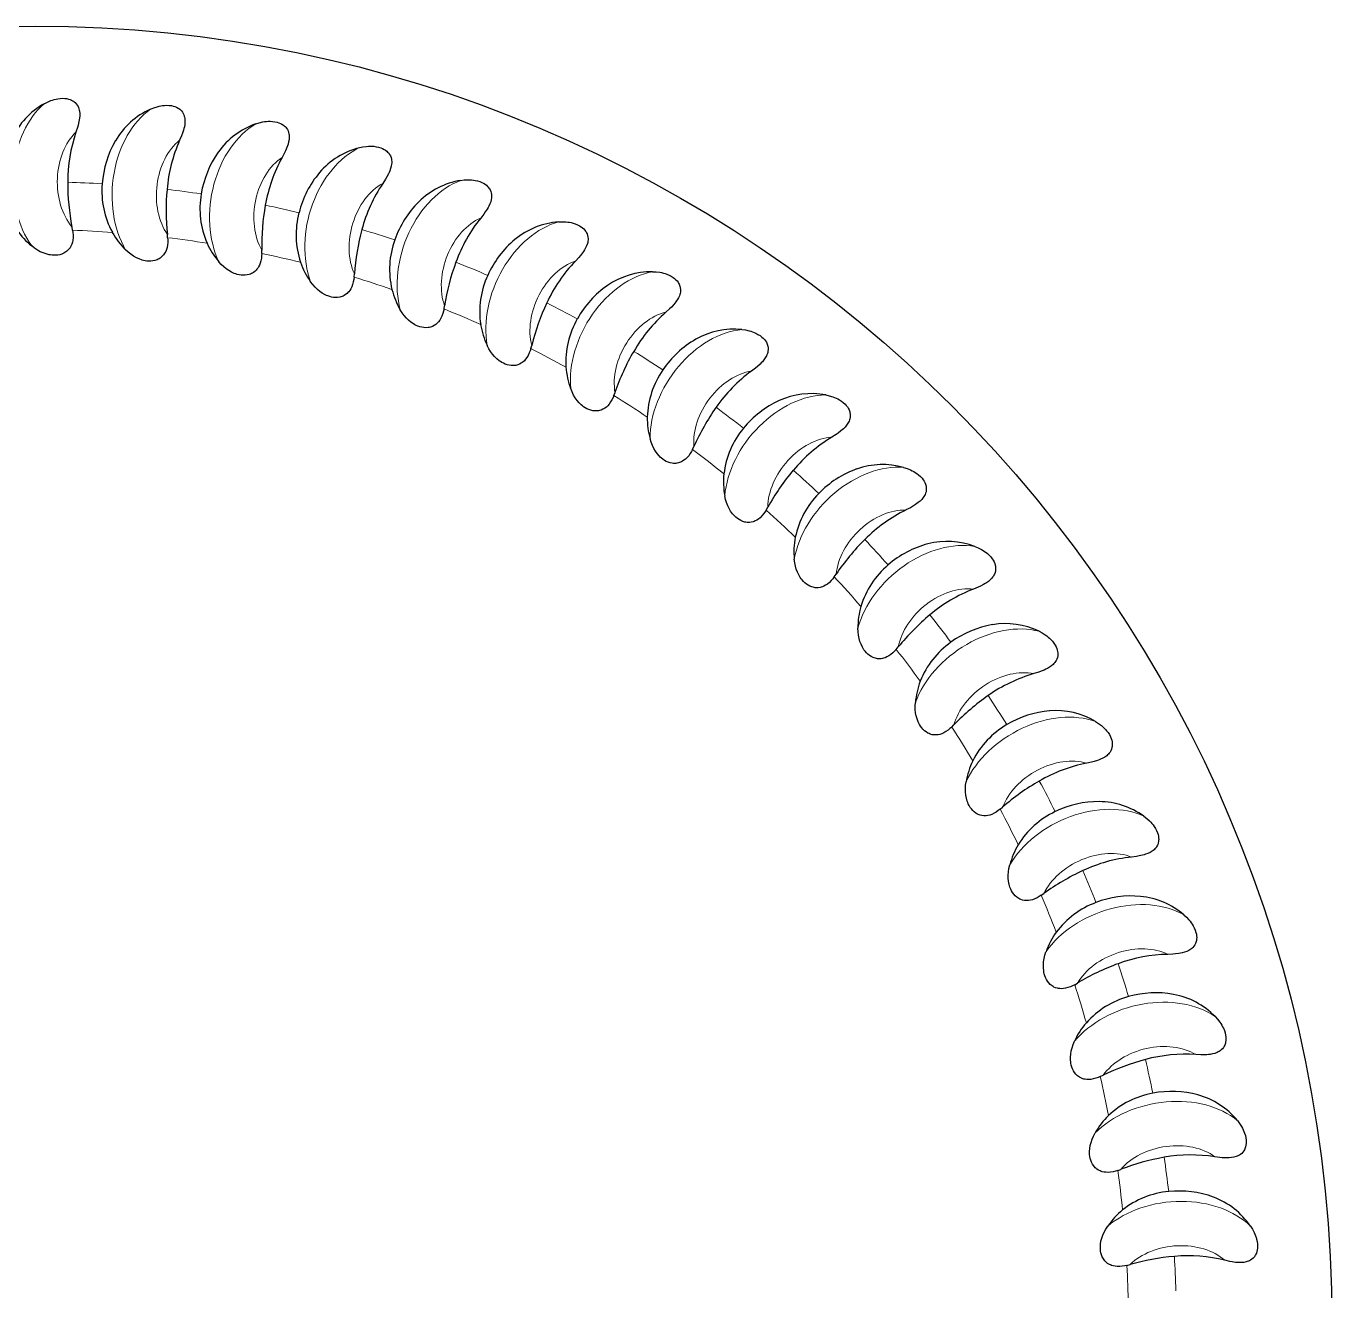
# Model space of a CAD drawing. Extents: x 89 to 647, y -82 to 440.
# Drawn here: x 614.08 to 647.44, y 229.93 to 262.23 of the extents above; entities that cross this region are included whole.
import ezdxf

# ---------------------------------------------------------------- set-up
doc = ezdxf.new("R2010")
doc.units = 0
doc.header["$LTSCALE"] = 7
doc.header["$MEASUREMENT"] = 0
doc.layers.add('8', color=250, linetype='CONTINUOUS', lineweight=15)

msp = doc.modelspace()

# ---------------------------------------------------------------- linework, layer by layer
at = {"layer": '8', "lineweight": 30, "ltscale": 0.002045}
for p, q in [((615.268, 257.014), (615.254, 257.095)), ((617.697, 256.824), (617.69, 256.906)), ((620.101, 256.424), (620.101, 256.506)), ((622.46, 255.816), (622.467, 255.897)), ((624.757, 255.004), (624.772, 255.084)), ((626.975, 253.995), (626.997, 254.074)), ((629.097, 252.797), (629.125, 252.874)), ((631.106, 251.418), (631.14, 251.492)), ((632.987, 249.87), (633.028, 249.94)), ((637.726, 244.329), (637.784, 244.387)), ((638.964, 242.23), (639.027, 242.283))]:
    msp.add_line(p, q, dxfattribs=at)
at = {"layer": '8', "lineweight": 30, "ltscale": 0.002046}
for p, q in [((634.726, 248.163), (634.773, 248.23)), ((636.31, 246.311), (636.362, 246.374)), ((640.869, 237.75), (640.94, 237.791)), ((641.522, 235.403), (641.596, 235.437)), ((641.968, 233.007), (642.045, 233.035)), ((642.203, 230.582), (642.282, 230.603))]:
    msp.add_line(p, q, dxfattribs=at)
at = {"layer": '8', "lineweight": 30, "ltscale": 0.002044}
msp.add_line((640.014, 240.032), (640.082, 240.079), dxfattribs=at)
at = {"layer": '8', "lineweight": 30}
for points in [[(614.545, 260.244), (614.627, 260.286), (614.712, 260.323), (614.757, 260.338), (614.801, 260.352), (614.846, 260.363), (614.891, 260.372), (614.952, 260.38), (615.013, 260.383), (615.074, 260.38), (615.119, 260.374), (615.162, 260.365), (615.204, 260.352), (615.244, 260.335), (615.268, 260.322), (615.292, 260.308), (615.313, 260.292), (615.333, 260.274), (615.363, 260.243), (615.388, 260.209), (615.409, 260.173), (615.421, 260.144), (615.431, 260.115), (615.439, 260.084), (615.445, 260.053), (615.451, 259.994), (615.451, 259.934), (615.446, 259.873), (615.44, 259.83), (615.432, 259.787), (615.412, 259.701), (615.395, 259.639), (615.355, 259.517)], [(617.258, 260.105), (617.344, 260.14), (617.432, 260.169), (617.477, 260.181), (617.523, 260.19), (617.569, 260.197), (617.614, 260.202), (617.676, 260.205), (617.737, 260.203), (617.798, 260.195), (617.841, 260.185), (617.884, 260.172), (617.925, 260.155), (617.963, 260.135), (617.986, 260.12), (618.008, 260.104), (618.028, 260.086), (618.047, 260.067), (618.073, 260.033), (618.095, 259.997), (618.112, 259.959), (618.123, 259.929), (618.13, 259.899), (618.135, 259.868), (618.139, 259.837), (618.139, 259.777), (618.134, 259.717), (618.124, 259.657), (618.114, 259.615), (618.103, 259.572), (618.075, 259.489), (618.052, 259.428), (618.002, 259.31)], [(619.949, 259.73), (620.037, 259.758), (620.128, 259.779), (620.174, 259.787), (620.221, 259.792), (620.266, 259.795), (620.312, 259.796), (620.374, 259.793), (620.435, 259.786), (620.494, 259.773), (620.537, 259.759), (620.578, 259.743), (620.617, 259.723), (620.654, 259.699), (620.675, 259.682), (620.696, 259.664), (620.714, 259.644), (620.731, 259.624), (620.755, 259.588), (620.774, 259.55), (620.787, 259.51), (620.795, 259.48), (620.8, 259.449), (620.802, 259.418), (620.803, 259.386), (620.798, 259.327), (620.788, 259.268), (620.773, 259.209), (620.759, 259.167), (620.744, 259.126), (620.709, 259.045), (620.681, 258.987), (620.621, 258.873)], [(622.597, 259.123), (622.687, 259.142), (622.779, 259.155), (622.826, 259.159), (622.873, 259.16), (622.919, 259.16), (622.965, 259.157), (623.026, 259.148), (623.086, 259.136), (623.144, 259.117), (623.186, 259.1), (623.225, 259.08), (623.262, 259.057), (623.296, 259.03), (623.316, 259.011), (623.335, 258.991), (623.352, 258.97), (623.367, 258.948), (623.387, 258.91), (623.403, 258.871), (623.413, 258.83), (623.418, 258.8), (623.42, 258.768), (623.42, 258.737), (623.418, 258.705), (623.408, 258.647), (623.393, 258.588), (623.372, 258.531), (623.355, 258.491), (623.336, 258.451), (623.295, 258.374), (623.262, 258.318), (623.192, 258.21)], [(625.182, 258.286), (625.274, 258.298), (625.367, 258.303), (625.414, 258.303), (625.46, 258.3), (625.506, 258.295), (625.551, 258.288), (625.612, 258.275), (625.67, 258.257), (625.727, 258.234), (625.766, 258.213), (625.804, 258.189), (625.839, 258.163), (625.871, 258.133), (625.889, 258.113), (625.906, 258.091), (625.921, 258.069), (625.934, 258.045), (625.951, 258.006), (625.963, 257.966), (625.97, 257.924), (625.972, 257.893), (625.971, 257.862), (625.968, 257.83), (625.963, 257.799), (625.949, 257.741), (625.928, 257.685), (625.903, 257.63), (625.882, 257.591), (625.86, 257.553), (625.812, 257.48), (625.774, 257.427), (625.695, 257.326)], [(627.684, 257.228), (627.777, 257.232), (627.87, 257.229), (627.916, 257.224), (627.963, 257.217), (628.008, 257.209), (628.052, 257.198), (628.111, 257.179), (628.168, 257.156), (628.222, 257.128), (628.26, 257.104), (628.296, 257.077), (628.328, 257.047), (628.357, 257.015), (628.374, 256.993), (628.388, 256.97), (628.401, 256.947), (628.412, 256.922), (628.426, 256.882), (628.434, 256.84), (628.437, 256.799), (628.437, 256.767), (628.433, 256.736), (628.428, 256.705), (628.42, 256.675), (628.4, 256.618), (628.375, 256.564), (628.345, 256.511), (628.321, 256.474), (628.296, 256.439), (628.242, 256.369), (628.199, 256.321), (628.112, 256.226)], [(615.268, 257.014), (615.276, 256.955), (615.28, 256.892), (615.28, 256.826), (615.274, 256.762), (615.263, 256.708), (615.249, 256.661), (615.233, 256.621), (615.218, 256.593), (615.203, 256.568), (615.173, 256.528), (615.143, 256.495), (615.121, 256.477), (615.099, 256.46), (615.074, 256.443), (615.047, 256.428), (614.996, 256.406), (614.945, 256.39), (614.894, 256.38), (614.844, 256.375), (614.793, 256.374), (614.743, 256.377), (614.705, 256.382), (614.667, 256.388), (614.59, 256.408), (614.517, 256.434), (614.444, 256.467), (614.371, 256.508), (614.298, 256.556), (614.225, 256.612)], [(617.697, 256.824), (617.7, 256.765), (617.699, 256.702), (617.693, 256.637), (617.681, 256.573), (617.666, 256.52), (617.647, 256.474), (617.628, 256.436), (617.611, 256.409), (617.594, 256.386), (617.56, 256.348), (617.527, 256.319), (617.504, 256.302), (617.481, 256.287), (617.454, 256.273), (617.426, 256.26), (617.373, 256.242), (617.321, 256.231), (617.269, 256.226), (617.219, 256.225), (617.168, 256.228), (617.119, 256.236), (617.081, 256.244), (617.044, 256.254), (616.969, 256.28), (616.898, 256.312), (616.828, 256.352), (616.759, 256.399), (616.691, 256.453), (616.623, 256.515)], [(620.101, 256.424), (620.098, 256.364), (620.091, 256.302), (620.08, 256.237), (620.063, 256.175), (620.043, 256.124), (620.021, 256.079), (619.997, 256.043), (619.978, 256.018), (619.959, 255.996), (619.923, 255.962), (619.887, 255.935), (619.863, 255.92), (619.838, 255.908), (619.81, 255.895), (619.782, 255.886), (619.727, 255.872), (619.674, 255.866), (619.622, 255.865), (619.572, 255.868), (619.522, 255.876), (619.473, 255.888), (619.436, 255.899), (619.4, 255.912), (619.328, 255.945), (619.26, 255.984), (619.194, 256.029), (619.129, 256.082), (619.065, 256.142), (619.004, 256.21)], [(630.085, 255.956), (630.177, 255.951), (630.27, 255.94), (630.316, 255.931), (630.361, 255.921), (630.406, 255.908), (630.449, 255.893), (630.506, 255.87), (630.561, 255.842), (630.612, 255.809), (630.648, 255.782), (630.681, 255.752), (630.71, 255.72), (630.736, 255.685), (630.751, 255.662), (630.764, 255.638), (630.775, 255.613), (630.783, 255.588), (630.793, 255.546), (630.798, 255.504), (630.798, 255.462), (630.794, 255.431), (630.788, 255.4), (630.78, 255.37), (630.77, 255.34), (630.745, 255.286), (630.715, 255.234), (630.68, 255.184), (630.654, 255.149), (630.625, 255.116), (630.565, 255.052), (630.519, 255.007), (630.424, 254.92)], [(622.46, 255.816), (622.452, 255.757), (622.44, 255.695), (622.423, 255.631), (622.4, 255.571), (622.376, 255.521), (622.35, 255.479), (622.324, 255.445), (622.303, 255.421), (622.282, 255.402), (622.242, 255.37), (622.204, 255.347), (622.179, 255.335), (622.154, 255.324), (622.124, 255.314), (622.095, 255.307), (622.04, 255.299), (621.986, 255.297), (621.935, 255.3), (621.885, 255.308), (621.836, 255.32), (621.788, 255.336), (621.752, 255.351), (621.717, 255.367), (621.648, 255.406), (621.584, 255.45), (621.522, 255.501), (621.462, 255.559), (621.404, 255.625), (621.349, 255.698)], [(624.757, 255.004), (624.744, 254.946), (624.727, 254.885), (624.704, 254.824), (624.677, 254.765), (624.648, 254.718), (624.619, 254.678), (624.589, 254.646), (624.566, 254.625), (624.544, 254.607), (624.502, 254.579), (624.462, 254.56), (624.435, 254.549), (624.409, 254.541), (624.379, 254.534), (624.35, 254.529), (624.294, 254.525), (624.24, 254.528), (624.189, 254.536), (624.14, 254.549), (624.092, 254.565), (624.046, 254.585), (624.012, 254.602), (623.978, 254.622), (623.913, 254.666), (623.853, 254.716), (623.796, 254.772), (623.741, 254.836), (623.689, 254.906), (623.64, 254.983)], [(632.365, 254.479), (632.457, 254.467), (632.548, 254.447), (632.593, 254.435), (632.638, 254.42), (632.681, 254.403), (632.723, 254.385), (632.777, 254.356), (632.829, 254.324), (632.878, 254.287), (632.911, 254.257), (632.941, 254.224), (632.968, 254.189), (632.991, 254.153), (633.003, 254.128), (633.014, 254.103), (633.023, 254.077), (633.029, 254.051), (633.036, 254.009), (633.037, 253.967), (633.032, 253.925), (633.026, 253.894), (633.018, 253.864), (633.007, 253.835), (632.994, 253.806), (632.965, 253.754), (632.93, 253.705), (632.891, 253.658), (632.862, 253.626), (632.831, 253.595), (632.765, 253.537), (632.715, 253.496), (632.613, 253.418)], [(626.975, 253.995), (626.957, 253.938), (626.935, 253.88), (626.907, 253.82), (626.874, 253.764), (626.842, 253.72), (626.809, 253.683), (626.777, 253.654), (626.752, 253.634), (626.728, 253.618), (626.684, 253.594), (626.642, 253.578), (626.615, 253.57), (626.588, 253.564), (626.558, 253.56), (626.528, 253.558), (626.472, 253.559), (626.419, 253.566), (626.368, 253.579), (626.32, 253.595), (626.274, 253.616), (626.23, 253.64), (626.198, 253.66), (626.166, 253.682), (626.105, 253.732), (626.049, 253.787), (625.997, 253.848), (625.948, 253.916), (625.902, 253.99), (625.86, 254.072)], [(629.097, 252.797), (629.074, 252.742), (629.046, 252.685), (629.013, 252.629), (628.976, 252.576), (628.94, 252.534), (628.904, 252.5), (628.869, 252.474), (628.843, 252.457), (628.818, 252.443), (628.771, 252.423), (628.729, 252.411), (628.701, 252.405), (628.673, 252.401), (628.643, 252.4), (628.613, 252.4), (628.557, 252.406), (628.505, 252.418), (628.456, 252.435), (628.409, 252.456), (628.365, 252.48), (628.323, 252.508), (628.293, 252.531), (628.263, 252.556), (628.207, 252.611), (628.156, 252.67), (628.109, 252.736), (628.066, 252.807), (628.027, 252.886), (627.993, 252.971)], [(634.509, 252.809), (634.599, 252.789), (634.688, 252.761), (634.732, 252.745), (634.775, 252.726), (634.816, 252.706), (634.856, 252.684), (634.908, 252.651), (634.957, 252.614), (635.002, 252.573), (635.033, 252.54), (635.06, 252.505), (635.084, 252.468), (635.103, 252.429), (635.114, 252.404), (635.122, 252.378), (635.128, 252.352), (635.133, 252.325), (635.135, 252.283), (635.133, 252.24), (635.125, 252.199), (635.116, 252.169), (635.105, 252.14), (635.091, 252.111), (635.076, 252.084), (635.042, 252.035), (635.004, 251.989), (634.961, 251.945), (634.929, 251.916), (634.895, 251.888), (634.825, 251.835), (634.771, 251.799), (634.662, 251.731)], [(631.106, 251.418), (631.078, 251.365), (631.046, 251.311), (631.008, 251.258), (630.966, 251.209), (630.926, 251.17), (630.887, 251.14), (630.851, 251.116), (630.823, 251.102), (630.797, 251.09), (630.749, 251.074), (630.705, 251.065), (630.677, 251.062), (630.65, 251.061), (630.619, 251.062), (630.589, 251.065), (630.534, 251.076), (630.483, 251.092), (630.436, 251.113), (630.391, 251.138), (630.35, 251.166), (630.31, 251.198), (630.282, 251.223), (630.254, 251.251), (630.203, 251.311), (630.158, 251.374), (630.117, 251.443), (630.08, 251.519), (630.048, 251.6), (630.021, 251.687)], [(636.498, 250.959), (636.586, 250.931), (636.672, 250.896), (636.715, 250.875), (636.756, 250.853), (636.795, 250.83), (636.833, 250.804), (636.882, 250.766), (636.928, 250.725), (636.969, 250.68), (636.997, 250.645), (637.021, 250.607), (637.041, 250.569), (637.057, 250.529), (637.065, 250.502), (637.071, 250.476), (637.076, 250.449), (637.078, 250.422), (637.076, 250.38), (637.07, 250.338), (637.059, 250.297), (637.047, 250.268), (637.034, 250.24), (637.018, 250.213), (637, 250.187), (636.962, 250.141), (636.92, 250.098), (636.873, 250.059), (636.839, 250.033), (636.803, 250.008), (636.728, 249.961), (636.672, 249.93), (636.557, 249.871)], [(632.987, 249.87), (632.955, 249.819), (632.918, 249.769), (632.875, 249.718), (632.829, 249.673), (632.787, 249.638), (632.745, 249.611), (632.707, 249.591), (632.678, 249.579), (632.651, 249.57), (632.601, 249.558), (632.557, 249.553), (632.529, 249.552), (632.501, 249.554), (632.471, 249.557), (632.441, 249.563), (632.387, 249.579), (632.338, 249.599), (632.293, 249.624), (632.251, 249.653), (632.212, 249.685), (632.175, 249.719), (632.149, 249.747), (632.124, 249.777), (632.078, 249.841), (632.039, 249.908), (632.004, 249.981), (631.974, 250.059), (631.949, 250.143), (631.93, 250.232)], [(638.319, 248.942), (638.404, 248.906), (638.487, 248.864), (638.527, 248.84), (638.566, 248.814), (638.604, 248.787), (638.639, 248.759), (638.685, 248.717), (638.727, 248.672), (638.764, 248.624), (638.788, 248.586), (638.809, 248.546), (638.826, 248.506), (638.838, 248.465), (638.844, 248.438), (638.848, 248.411), (638.849, 248.384), (638.849, 248.357), (638.844, 248.315), (638.834, 248.274), (638.82, 248.234), (638.806, 248.206), (638.79, 248.179), (638.772, 248.154), (638.752, 248.129), (638.71, 248.087), (638.664, 248.048), (638.614, 248.013), (638.577, 247.99), (638.539, 247.968), (638.461, 247.928), (638.402, 247.902), (638.283, 247.853)], [(634.726, 248.163), (634.689, 248.116), (634.648, 248.068), (634.602, 248.022), (634.552, 247.981), (634.506, 247.95), (634.463, 247.927), (634.423, 247.91), (634.393, 247.9), (634.365, 247.894), (634.315, 247.886), (634.27, 247.885), (634.242, 247.887), (634.215, 247.891), (634.185, 247.897), (634.156, 247.905), (634.103, 247.925), (634.056, 247.95), (634.013, 247.979), (633.974, 248.011), (633.938, 248.046), (633.904, 248.084), (633.881, 248.114), (633.858, 248.146), (633.818, 248.214), (633.785, 248.284), (633.756, 248.36), (633.733, 248.44), (633.716, 248.526), (633.704, 248.617)], [(636.31, 246.311), (636.269, 246.268), (636.224, 246.224), (636.174, 246.182), (636.12, 246.145), (636.072, 246.119), (636.027, 246.099), (635.985, 246.086), (635.955, 246.079), (635.926, 246.074), (635.876, 246.072), (635.832, 246.074), (635.803, 246.079), (635.777, 246.085), (635.747, 246.093), (635.719, 246.104), (635.669, 246.129), (635.624, 246.158), (635.584, 246.19), (635.547, 246.226), (635.514, 246.264), (635.484, 246.304), (635.463, 246.336), (635.444, 246.37), (635.41, 246.441), (635.383, 246.514), (635.361, 246.592), (635.345, 246.674), (635.335, 246.761), (635.331, 246.852)], [(639.957, 246.774), (640.039, 246.731), (640.117, 246.682), (640.155, 246.655), (640.192, 246.626), (640.227, 246.595), (640.26, 246.564), (640.302, 246.518), (640.339, 246.47), (640.372, 246.418), (640.393, 246.379), (640.41, 246.338), (640.424, 246.296), (640.433, 246.254), (640.436, 246.226), (640.437, 246.199), (640.437, 246.172), (640.434, 246.145), (640.426, 246.104), (640.412, 246.063), (640.394, 246.026), (640.378, 245.999), (640.359, 245.974), (640.339, 245.95), (640.317, 245.927), (640.272, 245.888), (640.223, 245.854), (640.17, 245.823), (640.131, 245.803), (640.091, 245.785), (640.01, 245.752), (639.949, 245.731), (639.826, 245.693)], [(637.726, 244.329), (637.682, 244.289), (637.633, 244.249), (637.579, 244.212), (637.523, 244.18), (637.473, 244.157), (637.425, 244.142), (637.383, 244.132), (637.352, 244.128), (637.323, 244.126), (637.273, 244.128), (637.229, 244.134), (637.201, 244.141), (637.175, 244.149), (637.147, 244.161), (637.119, 244.174), (637.072, 244.203), (637.029, 244.236), (636.992, 244.272), (636.959, 244.31), (636.929, 244.351), (636.903, 244.394), (636.885, 244.427), (636.869, 244.463), (636.841, 244.537), (636.82, 244.612), (636.805, 244.691), (636.797, 244.774), (636.794, 244.861), (636.799, 244.953)], [(641.399, 244.472), (641.477, 244.422), (641.551, 244.366), (641.587, 244.335), (641.621, 244.303), (641.653, 244.27), (641.683, 244.236), (641.721, 244.187), (641.754, 244.135), (641.782, 244.081), (641.8, 244.04), (641.813, 243.997), (641.823, 243.955), (641.828, 243.912), (641.829, 243.884), (641.828, 243.857), (641.825, 243.83), (641.82, 243.804), (641.808, 243.763), (641.791, 243.724), (641.77, 243.688), (641.751, 243.663), (641.731, 243.639), (641.708, 243.617), (641.685, 243.597), (641.636, 243.562), (641.584, 243.532), (641.529, 243.506), (641.489, 243.489), (641.447, 243.474), (641.363, 243.449), (641.301, 243.433), (641.175, 243.406)], [(638.964, 242.23), (638.916, 242.194), (638.864, 242.159), (638.807, 242.126), (638.749, 242.099), (638.697, 242.082), (638.648, 242.07), (638.606, 242.064), (638.574, 242.063), (638.545, 242.063), (638.495, 242.069), (638.452, 242.08), (638.425, 242.089), (638.4, 242.099), (638.372, 242.113), (638.346, 242.129), (638.301, 242.162), (638.262, 242.198), (638.228, 242.237), (638.198, 242.278), (638.172, 242.322), (638.15, 242.367), (638.135, 242.402), (638.122, 242.438), (638.1, 242.514), (638.086, 242.591), (638.078, 242.671), (638.077, 242.755), (638.082, 242.842), (638.095, 242.933)], [(642.636, 242.053), (642.709, 241.996), (642.778, 241.934), (642.811, 241.9), (642.842, 241.865), (642.871, 241.83), (642.898, 241.793), (642.931, 241.741), (642.96, 241.686), (642.983, 241.63), (642.997, 241.587), (643.007, 241.544), (643.013, 241.5), (643.014, 241.457), (643.013, 241.43), (643.01, 241.403), (643.004, 241.376), (642.997, 241.351), (642.981, 241.311), (642.961, 241.274), (642.937, 241.24), (642.916, 241.216), (642.894, 241.194), (642.869, 241.174), (642.844, 241.156), (642.792, 241.125), (642.738, 241.1), (642.681, 241.079), (642.639, 241.066), (642.597, 241.055), (642.511, 241.037), (642.447, 241.026), (642.32, 241.01)], [(640.014, 240.032), (639.964, 240), (639.909, 239.97), (639.849, 239.942), (639.789, 239.92), (639.735, 239.907), (639.686, 239.9), (639.643, 239.898), (639.611, 239.899), (639.583, 239.902), (639.534, 239.912), (639.491, 239.927), (639.465, 239.938), (639.441, 239.951), (639.415, 239.967), (639.39, 239.984), (639.348, 240.021), (639.312, 240.061), (639.282, 240.103), (639.256, 240.147), (639.234, 240.192), (639.215, 240.239), (639.203, 240.275), (639.193, 240.312), (639.179, 240.39), (639.172, 240.468), (639.171, 240.548), (639.177, 240.632), (639.189, 240.718), (639.21, 240.808)], [(643.657, 239.535), (643.725, 239.472), (643.788, 239.404), (643.818, 239.368), (643.846, 239.33), (643.872, 239.292), (643.896, 239.253), (643.924, 239.198), (643.948, 239.142), (643.966, 239.084), (643.976, 239.04), (643.982, 238.996), (643.984, 238.952), (643.982, 238.909), (643.978, 238.882), (643.972, 238.855), (643.965, 238.829), (643.955, 238.804), (643.936, 238.766), (643.913, 238.731), (643.886, 238.699), (643.863, 238.677), (643.839, 238.657), (643.813, 238.639), (643.786, 238.623), (643.732, 238.597), (643.676, 238.577), (643.617, 238.561), (643.574, 238.552), (643.531, 238.544), (643.444, 238.534), (643.379, 238.529), (643.251, 238.524)], [(640.869, 237.75), (640.816, 237.723), (640.759, 237.697), (640.697, 237.675), (640.635, 237.659), (640.58, 237.65), (640.531, 237.647), (640.488, 237.649), (640.456, 237.653), (640.428, 237.659), (640.38, 237.673), (640.339, 237.691), (640.314, 237.705), (640.291, 237.719), (640.266, 237.738), (640.243, 237.757), (640.205, 237.798), (640.173, 237.841), (640.146, 237.885), (640.124, 237.931), (640.106, 237.978), (640.091, 238.026), (640.083, 238.063), (640.076, 238.101), (640.068, 238.18), (640.068, 238.258), (640.074, 238.338), (640.087, 238.421), (640.107, 238.506), (640.135, 238.593)], [(644.455, 236.938), (644.517, 236.869), (644.574, 236.796), (644.601, 236.757), (644.625, 236.718), (644.648, 236.677), (644.668, 236.636), (644.691, 236.579), (644.71, 236.521), (644.724, 236.461), (644.73, 236.417), (644.732, 236.372), (644.73, 236.328), (644.724, 236.286), (644.718, 236.259), (644.71, 236.233), (644.7, 236.208), (644.688, 236.184), (644.666, 236.147), (644.64, 236.114), (644.61, 236.085), (644.585, 236.065), (644.559, 236.048), (644.532, 236.032), (644.504, 236.018), (644.448, 235.997), (644.39, 235.982), (644.33, 235.971), (644.287, 235.965), (644.243, 235.962), (644.155, 235.959), (644.09, 235.96), (643.962, 235.966)], [(641.522, 235.403), (641.467, 235.38), (641.408, 235.36), (641.344, 235.343), (641.28, 235.332), (641.225, 235.328), (641.176, 235.33), (641.133, 235.335), (641.102, 235.342), (641.075, 235.35), (641.028, 235.369), (640.989, 235.39), (640.965, 235.406), (640.943, 235.422), (640.92, 235.443), (640.899, 235.464), (640.864, 235.508), (640.836, 235.554), (640.813, 235.6), (640.795, 235.647), (640.781, 235.696), (640.771, 235.745), (640.766, 235.783), (640.762, 235.822), (640.761, 235.901), (640.768, 235.978), (640.781, 236.058), (640.801, 236.139), (640.829, 236.222), (640.864, 236.306)], [(645.023, 234.281), (645.079, 234.207), (645.13, 234.129), (645.153, 234.088), (645.174, 234.047), (645.193, 234.005), (645.209, 233.962), (645.228, 233.903), (645.241, 233.843), (645.249, 233.783), (645.251, 233.738), (645.25, 233.693), (645.244, 233.65), (645.234, 233.608), (645.226, 233.582), (645.216, 233.556), (645.204, 233.532), (645.19, 233.509), (645.165, 233.475), (645.135, 233.444), (645.103, 233.418), (645.077, 233.4), (645.05, 233.385), (645.021, 233.372), (644.992, 233.361), (644.934, 233.345), (644.875, 233.334), (644.814, 233.328), (644.771, 233.327), (644.727, 233.327), (644.639, 233.332), (644.575, 233.338), (644.448, 233.356)], [(641.968, 233.007), (641.911, 232.99), (641.85, 232.974), (641.785, 232.963), (641.721, 232.958), (641.666, 232.959), (641.617, 232.965), (641.574, 232.974), (641.544, 232.983), (641.518, 232.994), (641.472, 233.017), (641.435, 233.041), (641.413, 233.059), (641.393, 233.077), (641.372, 233.1), (641.353, 233.123), (641.322, 233.17), (641.297, 233.217), (641.279, 233.266), (641.265, 233.314), (641.255, 233.364), (641.249, 233.414), (641.247, 233.452), (641.247, 233.491), (641.253, 233.57), (641.266, 233.647), (641.287, 233.724), (641.314, 233.804), (641.349, 233.884), (641.391, 233.965)], [(642.203, 230.582), (642.145, 230.57), (642.083, 230.56), (642.017, 230.554), (641.953, 230.555), (641.898, 230.56), (641.849, 230.571), (641.808, 230.583), (641.779, 230.595), (641.753, 230.608), (641.71, 230.634), (641.676, 230.662), (641.655, 230.682), (641.636, 230.702), (641.617, 230.726), (641.6, 230.751), (641.573, 230.8), (641.553, 230.85), (641.539, 230.9), (641.529, 230.949), (641.524, 231), (641.523, 231.05), (641.524, 231.088), (641.528, 231.127), (641.54, 231.205), (641.56, 231.28), (641.587, 231.356), (641.621, 231.432), (641.662, 231.509), (641.712, 231.586)], [(645.358, 231.585), (645.407, 231.506), (645.451, 231.424), (645.47, 231.382), (645.487, 231.338), (645.502, 231.295), (645.515, 231.251), (645.528, 231.19), (645.537, 231.13), (645.54, 231.069), (645.538, 231.024), (645.532, 230.98), (645.523, 230.937), (645.51, 230.896), (645.499, 230.87), (645.486, 230.846), (645.472, 230.823), (645.457, 230.801), (645.428, 230.769), (645.397, 230.741), (645.362, 230.718), (645.335, 230.703), (645.306, 230.69), (645.276, 230.679), (645.246, 230.671), (645.188, 230.66), (645.128, 230.654), (645.067, 230.654), (645.023, 230.656), (644.98, 230.66), (644.893, 230.673), (644.829, 230.685), (644.704, 230.713)]]:
    msp.add_lwpolyline(points, dxfattribs=at)
msp.add_circle((614.313, 229.101), 33.125, dxfattribs=at)
for centre, radius, start, end in [((615.515, 258.516), 1.981, 119.3296, 154.6285), ((618.073, 258.301), 1.979, 114.3173, 149.6491), ((619.088, 258.244), 3.943, 161.1762, 180.056), ((620.604, 257.862), 1.979, 109.3173, 144.6491), ((618.578, 258.019), 2.559, 149.8954, 175.8909), ((621.61, 257.717), 3.943, 156.1762, 175.056), ((621.083, 257.537), 2.56, 144.9154, 170.8997), ((624.076, 256.972), 3.943, 151.1762, 170.056), ((623.086, 257.205), 1.979, 104.3173, 139.6491), ((621.205, 258.242), 6.061, 180.0196, 190.9183), ((618.234, 258.016), 2.217, 175.1786, 208.4218), ((623.536, 256.839), 2.56, 139.9154, 165.8997), ((626.468, 256.015), 3.943, 146.1762, 165.056), ((625.503, 256.333), 1.979, 99.3173, 134.6491), ((623.719, 257.531), 6.061, 175.0196, 185.9183), ((620.739, 257.564), 2.217, 170.1786, 203.4218), ((626.161, 256.603), 6.061, 170.0196, 180.9183), ((625.918, 255.929), 2.56, 134.9154, 160.8997), ((623.195, 256.896), 2.217, 165.1822, 198.428), ((628.767, 254.854), 3.943, 141.1762, 160.056), ((627.833, 255.254), 1.979, 94.3173, 129.6491), ((615.462, 258.116), 1.947, 214.0325, 230.5549), ((617.986, 257.905), 1.947, 209.0325, 225.5549), ((628.513, 255.466), 6.061, 165.0196, 175.9183), ((620.483, 257.475), 1.947, 204.0325, 220.5549), ((625.584, 256.016), 2.217, 160.1786, 193.4218), ((628.212, 254.816), 2.56, 129.9154, 155.8997), ((622.932, 256.83), 1.947, 199.0325, 215.5549), ((630.756, 254.128), 6.061, 160.0196, 170.9183), ((630.957, 253.496), 3.943, 136.1762, 155.056), ((627.887, 254.931), 2.217, 155.1822, 188.428), ((630.061, 253.976), 1.979, 89.3173, 124.6491), ((630.4, 253.507), 2.56, 124.9154, 150.8997), ((625.316, 255.973), 1.947, 194.0325, 210.5549), ((632.875, 252.599), 6.061, 155.0196, 165.9183), ((633.02, 251.952), 3.943, 131.1762, 150.056), ((627.616, 254.912), 1.947, 189.0325, 205.5549), ((630.086, 253.649), 2.217, 150.1786, 183.4218), ((632.466, 252.012), 2.56, 119.9154, 145.8997), ((632.17, 252.507), 1.981, 84.3296, 119.6285), ((634.852, 250.892), 6.061, 150.0196, 160.9183), ((629.815, 253.654), 1.947, 184.0325, 200.5549), ((632.166, 252.181), 2.217, 145.1786, 178.4218), ((634.94, 250.235), 3.943, 126.1762, 145.056), ((634.142, 250.862), 1.981, 79.3296, 114.6285), ((634.394, 250.342), 2.56, 114.9154, 140.8997), ((631.896, 252.21), 1.947, 179.0325, 195.5549), ((636.674, 249.019), 6.061, 145.0196, 155.9183), ((634.11, 250.538), 2.217, 140.1786, 173.4218), ((636.704, 248.357), 3.943, 121.1762, 140.056), ((638.324, 246.995), 6.061, 140.0196, 150.9183), ((636.169, 248.511), 2.56, 109.9154, 135.8997), ((635.963, 249.053), 1.979, 74.3173, 109.6491), ((633.843, 250.589), 1.947, 174.0325, 190.5549), ((635.903, 248.731), 2.217, 135.1786, 168.4218), ((638.297, 246.332), 3.943, 116.1762, 135.056), ((635.642, 248.805), 1.947, 169.0325, 185.5549), ((639.793, 244.834), 6.061, 135.0196, 145.9183), ((637.778, 246.533), 2.56, 104.9154, 130.8997), ((637.62, 247.09), 1.979, 69.3173, 104.6491), ((637.531, 246.774), 2.217, 130.1786, 163.4218), ((639.707, 244.176), 3.943, 111.1762, 130.056), ((637.278, 246.871), 1.947, 164.0325, 180.5549), ((641.067, 242.553), 6.061, 130.0196, 140.9183), ((639.206, 244.422), 2.559, 99.8954, 125.8909), ((639.099, 244.99), 1.979, 64.3173, 99.6491), ((638.983, 244.683), 2.217, 125.1786, 158.4218), ((640.925, 241.906), 3.943, 106.1762, 125.056), ((638.74, 244.802), 1.947, 159.0325, 175.5549), ((642.138, 240.17), 6.061, 125.0196, 135.9183), ((640.448, 242.193), 2.56, 94.9154, 120.8997), ((640.389, 242.768), 1.981, 59.3296, 94.6285), ((640.248, 242.474), 2.217, 120.1786, 153.4218), ((640.015, 242.613), 1.947, 154.0325, 170.5549), ((641.939, 239.538), 3.943, 101.1762, 120.056), ((642.996, 237.703), 6.061, 120.0196, 130.9183), ((641.314, 240.163), 2.217, 115.1786, 148.4218), ((641.49, 239.866), 2.56, 89.9154, 115.8997), ((641.481, 240.445), 1.979, 54.3173, 89.6491), ((641.095, 240.322), 1.947, 149.0325, 165.5549), ((642.744, 237.09), 3.943, 96.1762, 115.056), ((643.637, 235.17), 6.061, 115.0196, 125.9183), ((642.176, 237.767), 2.217, 110.1822, 143.428), ((642.324, 237.456), 2.56, 84.9154, 110.8997), ((642.367, 238.034), 1.979, 49.3173, 84.6491), ((641.971, 237.945), 1.947, 144.0325, 160.5549), ((643.332, 234.582), 3.943, 91.1762, 110.056), ((644.054, 232.592), 6.061, 110.0196, 120.9183), ((642.946, 234.983), 2.56, 79.9154, 105.8997), ((643.037, 235.553), 1.981, 44.3296, 79.6285), ((642.825, 235.306), 2.217, 105.1786, 138.4218), ((642.636, 235.501), 1.947, 139.0325, 155.5549), ((644.245, 229.986), 6.061, 105.0196, 115.9183), ((643.699, 232.032), 3.943, 86.1762, 105.056), ((643.257, 232.797), 2.217, 100.1786, 133.4218), ((643.35, 232.465), 2.56, 74.9154, 100.8997), ((643.492, 233.027), 1.979, 39.3173, 74.6491), ((643.086, 233.008), 1.947, 134.0325, 150.5549), ((644.209, 227.374), 6.061, 100.0196, 110.9183), ((643.843, 229.46), 3.943, 81.1762, 100.056), ((643.469, 230.261), 2.217, 95.1822, 128.428), ((643.532, 229.923), 2.559, 69.8954, 95.8909), ((643.723, 230.469), 1.979, 34.3173, 69.6491), ((643.318, 230.485), 1.947, 129.0325, 145.5549), ((643.762, 226.884), 3.943, 76.1762, 95.056), ((643.944, 224.775), 6.061, 95.0196, 105.9183)]:
    msp.add_arc(centre, radius, start, end, dxfattribs=at)
at = {"layer": '8', "lineweight": 13}
for radius, start, end in [(29.151, 86.6342, 88.3658), (29.151, 81.6342, 83.3658), (29.151, 76.6342, 78.3658), (27.929, 85.9522, 88.0404), (29.151, 71.6342, 73.3658), (27.929, 80.9522, 83.0404), (27.929, 75.9522, 78.0404), (29.151, 66.6342, 68.3658), (27.929, 70.9522, 73.0404), (27.929, 65.9522, 68.0404), (29.151, 61.6342, 63.3657), (27.929, 60.9522, 63.0404), (29.151, 56.6342, 58.3658), (27.929, 55.9522, 58.0404), (29.151, 51.6342, 53.3658), (27.929, 50.9522, 53.0404), (29.151, 46.6342, 48.3658), (27.929, 45.9522, 48.0404), (29.151, 41.6342, 43.3658), (27.929, 40.9522, 43.0404), (29.151, 36.6342, 38.3658), (27.929, 35.9522, 38.0404), (29.151, 31.6342, 33.3658), (27.929, 30.9522, 33.0404), (29.151, 26.6342, 28.3658), (27.929, 25.9522, 28.0404), (29.151, 21.6342, 23.3658), (27.929, 20.9522, 23.0404), (29.151, 16.6342, 18.3658), (27.929, 15.9522, 18.0404), (29.151, 11.6342, 13.3657), (27.929, 10.9522, 13.0404), (29.151, 6.6342, 8.3657), (27.929, 5.9522, 8.0404), (27.929, 0.9522, 3.0404), (29.151, 1.6342, 3.3657)]:
    msp.add_arc((614.313, 229.101), radius, start, end, dxfattribs=at)
at = {"layer": '8', "lineweight": 13, "extrusion": (0, 0, -1)}
for centre, major_axis, start_param, end_param in [((615.391, 258.251), (0, 2.325), 3.930313, 5.742052), ((617.928, 258.046), (0.203, 2.316), 3.930313, 5.742052), ((615.957, 258.251), (0, 1.525), 3.851702, 5.691338), ((620.437, 257.621), (0.404, 2.29), 3.930313, 5.742052), ((618.491, 257.997), (0.133, 1.519), 3.851702, 5.691338), ((620.994, 257.523), (0.265, 1.502), 3.851702, 5.691338), ((622.899, 256.979), (0.602, 2.246), 3.930313, 5.742052), ((623.446, 256.832), (0.395, 1.473), 3.851702, 5.691338), ((625.296, 256.124), (0.795, 2.185), 3.930313, 5.742052), ((625.828, 255.931), (0.522, 1.433), 3.851702, 5.691338), ((627.61, 255.064), (0.983, 2.107), 3.930313, 5.742052), ((628.122, 254.825), (0.644, 1.382), 3.851702, 5.691338), ((629.822, 253.806), (1.162, 2.014), 3.930313, 5.742052), ((630.312, 253.524), (0.763, 1.321), 3.851702, 5.691338), ((631.916, 252.361), (1.334, 1.905), 3.930313, 5.742052), ((632.38, 252.036), (0.875, 1.249), 3.851702, 5.691338), ((633.876, 250.738), (1.495, 1.781), 3.930313, 5.742052), ((634.31, 250.374), (0.98, 1.168), 3.851702, 5.691338), ((635.688, 248.951), (1.644, 1.644), 3.930313, 5.742052), ((636.088, 248.551), (1.078, 1.078), 3.851702, 5.691338), ((637.336, 247.012), (1.781, 1.494), 3.930313, 5.742052), ((637.7, 246.579), (1.168, 0.98), 3.851702, 5.691338), ((638.81, 244.937), (1.905, 1.334), 3.930313, 5.742052), ((639.134, 244.474), (1.249, 0.875), 3.851702, 5.691338), ((640.097, 242.742), (2.013, 1.163), 3.930313, 5.742052), ((640.38, 242.252), (1.321, 0.763), 3.851702, 5.691338), ((641.188, 240.443), (2.107, 0.983), 3.930313, 5.742052), ((641.427, 239.93), (1.382, 0.645), 3.851702, 5.691338), ((642.074, 238.058), (2.185, 0.795), 3.930313, 5.742052), ((642.267, 237.526), (1.433, 0.522), 3.851702, 5.691338), ((642.749, 235.604), (2.246, 0.602), 3.930313, 5.742052), ((642.895, 235.058), (1.473, 0.395), 3.851702, 5.691338), ((643.207, 233.101), (2.29, 0.404), 3.930313, 5.742052), ((643.306, 232.544), (1.502, 0.265), 3.851702, 5.691338), ((643.446, 230.567), (2.316, 0.203), 3.930313, 5.742052), ((643.495, 230.004), (1.519, 0.133), 3.851702, 5.691338)]:
    msp.add_ellipse(centre, major_axis=major_axis, ratio=0.707107, start_param=start_param, end_param=end_param, dxfattribs=at)

doc.saveas('drawing.dxf')
